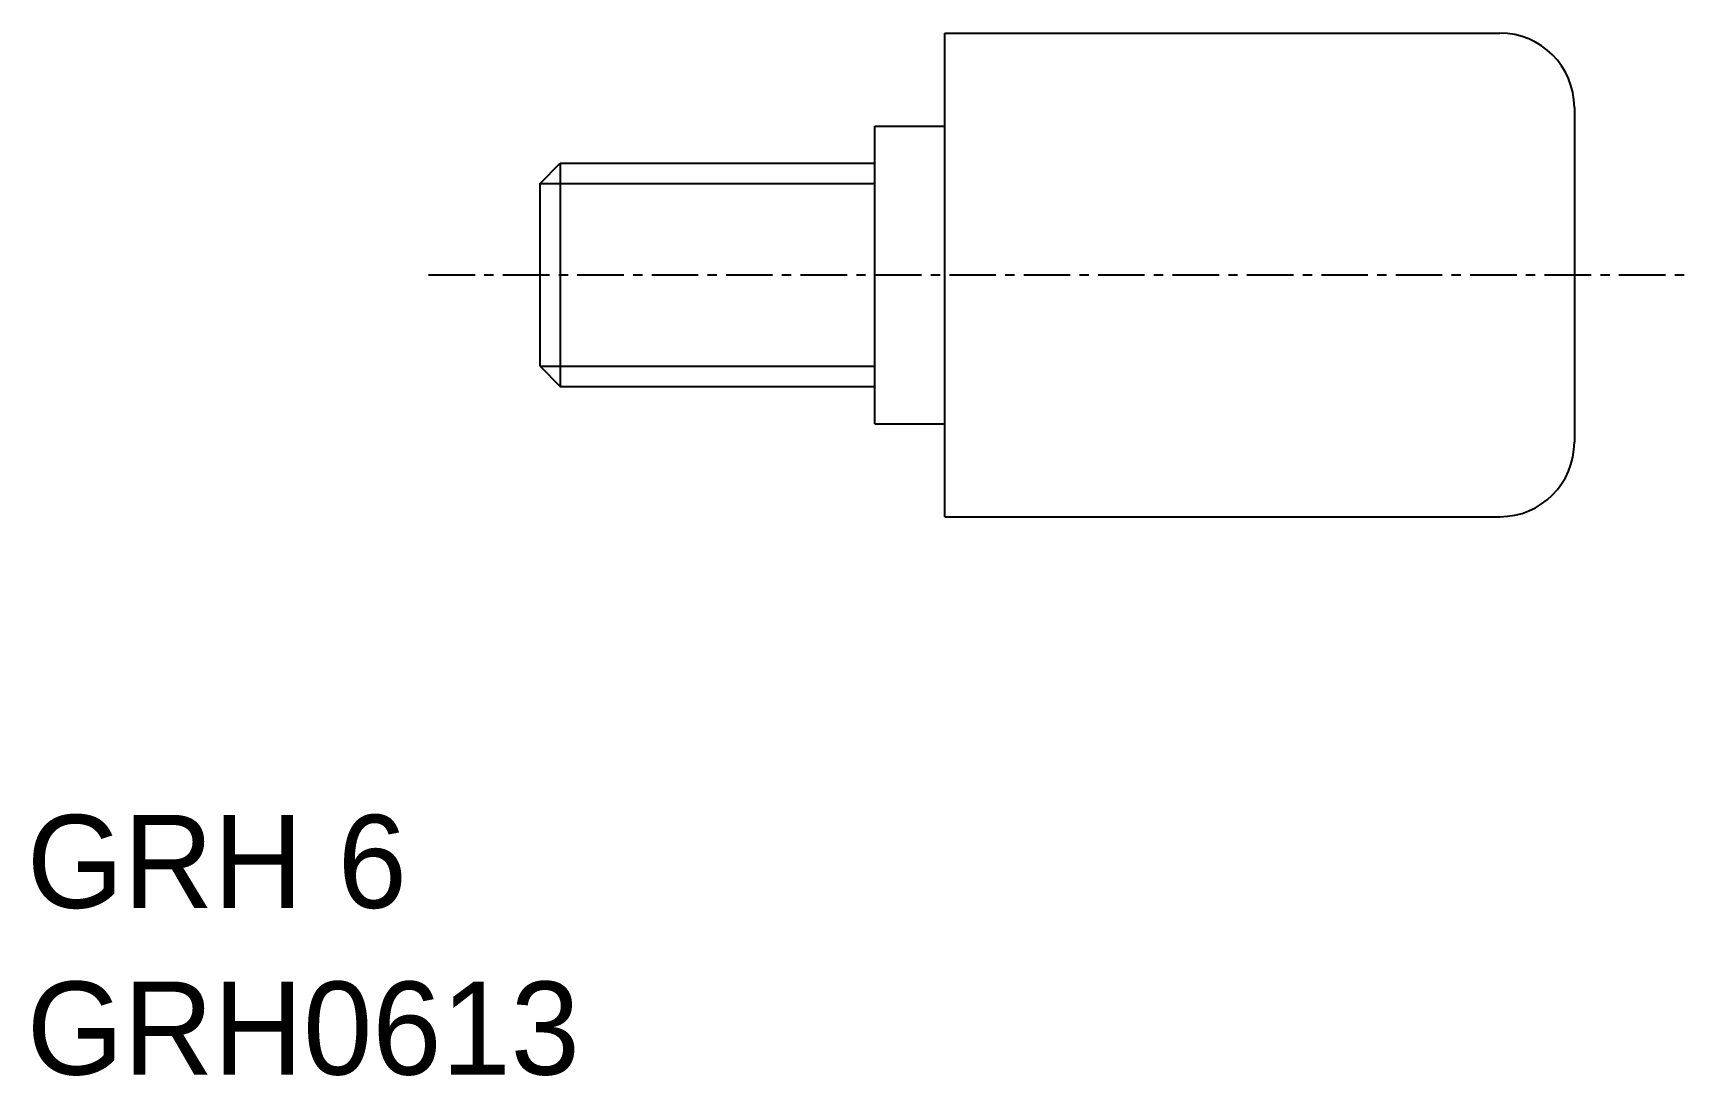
# Model space of a CAD drawing. Extents: x 0.2 to 44.6, y 0 to 28.
import ezdxf

# ---------------------------------------------------------------- set-up
doc = ezdxf.new("R2010")
doc.units = 0
doc.linetypes.add('CENTER', pattern=[2, 1.25, -0.25, 0.25, -0.25])
doc.layers.get('0').update_dxf_attribs({"linetype": 'CONTINUOUS'})
doc.layers.add('CENTER', color=1, linetype='CENTER')

msp = doc.modelspace()

# ---------------------------------------------------------------- linework, layer by layer
at = {"color": 7, "linetype": 'CONTINUOUS'}
for p, q in [((24.678, 14.998), (24.678, 27.998)), ((24.678, 27.998), (39.598, 27.998)), ((41.598, 25.998), (41.598, 16.998)), ((22.798, 25.498), (24.678, 25.498)), ((22.798, 17.498), (22.798, 25.498)), ((13.798, 23.957), (14.339, 24.498)), ((14.339, 24.498), (22.798, 24.498)), ((14.339, 24.498), (14.339, 18.498)), ((13.798, 19.04), (13.798, 23.957)), ((13.798, 19.04), (14.339, 18.498)), ((14.339, 18.498), (22.798, 18.498)), ((22.798, 17.498), (24.678, 17.498)), ((24.678, 14.998), (39.598, 14.998))]:
    msp.add_line(p, q, dxfattribs=at)
at = {"color": 3, "linetype": 'CONTINUOUS'}
for p, q in [((13.798, 23.957), (22.798, 23.957)), ((13.798, 19.04), (22.798, 19.04))]:
    msp.add_line(p, q, dxfattribs=at)
at = {"color": 7, "linetype": 'CONTINUOUS'}
for centre, start, end in [((39.598, 25.998), 0, 90), ((39.598, 16.998), 270, 0)]:
    msp.add_arc(centre, 2, start, end, dxfattribs=at)
at = {"layer": 'CENTER', "color": 1, "linetype": 'CENTER'}
msp.add_line((10.798, 21.498), (44.598, 21.498), dxfattribs=at)

# ---------------------------------------------------------------- texts
for s, p in [('GRH 6', (0, 4.481)), ('GRH0613', (0, 0))]:
    msp.add_text(s, height=2.5).set_placement(p)

doc.saveas('drawing.dxf')
